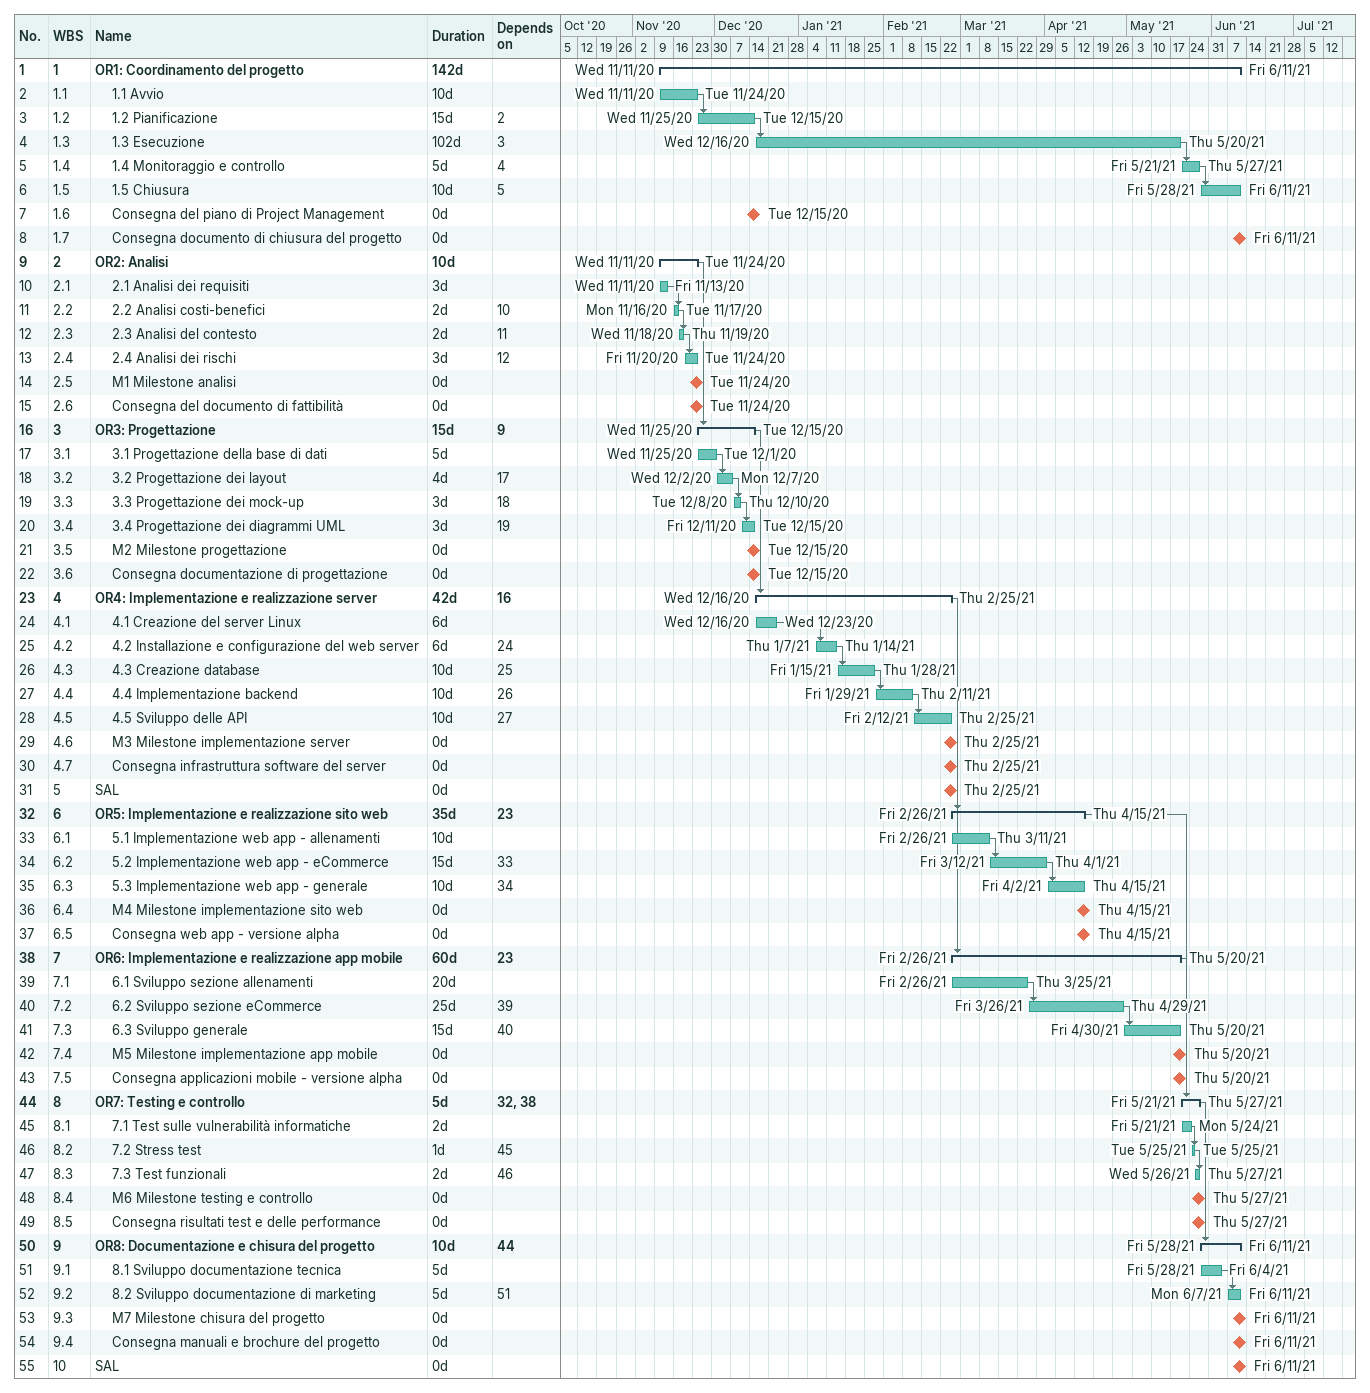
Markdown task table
| ID | WBS | Task | Duration | Start | Finish | Predecessors |
|---|---|---|---|---|---|---|
| 1 | 1 | **OR1: Coordinamento del progetto** | 142d | 2020-11-11 | 2021-06-11 |  |
| 2 | 1.1 | 1.1 Avvio | 10d | 2020-11-11 | 2020-11-24 |  |
| 3 | 1.2 | 1.2 Pianificazione | 15d | 2020-11-25 | 2020-12-15 | 2 |
| 4 | 1.3 | 1.3 Esecuzione | 102d | 2020-12-16 | 2021-05-20 | 3 |
| 5 | 1.4 | 1.4 Monitoraggio e controllo | 5d | 2021-05-21 | 2021-05-27 | 4 |
| 6 | 1.5 | 1.5 Chiusura | 10d | 2021-05-28 | 2021-06-11 | 5 |
| 7 | 1.6 | Consegna del piano di Project Management | 0d | 2020-12-15 | 2020-12-15 |  |
| 8 | 1.7 | Consegna documento di chiusura del progetto | 0d | 2021-06-11 | 2021-06-11 |  |
| 9 | 2 | **OR2: Analisi** | 10d | 2020-11-11 | 2020-11-24 |  |
| 10 | 2.1 | 2.1 Analisi dei requisiti | 3d | 2020-11-11 | 2020-11-13 |  |
| 11 | 2.2 | 2.2 Analisi costi-benefici | 2d | 2020-11-16 | 2020-11-17 | 10 |
| 12 | 2.3 | 2.3 Analisi del contesto | 2d | 2020-11-18 | 2020-11-19 | 11 |
| 13 | 2.4 | 2.4 Analisi dei rischi | 3d | 2020-11-20 | 2020-11-24 | 12 |
| 14 | 2.5 | M1 Milestone analisi | 0d | 2020-11-24 | 2020-11-24 |  |
| 15 | 2.6 | Consegna del documento di fattibilità | 0d | 2020-11-24 | 2020-11-24 |  |
| 16 | 3 | **OR3: Progettazione** | 15d | 2020-11-25 | 2020-12-15 | 9 |
| 17 | 3.1 | 3.1 Progettazione della base di dati | 5d | 2020-11-25 | 2020-12-01 |  |
| 18 | 3.2 | 3.2 Progettazione dei layout | 4d | 2020-12-02 | 2020-12-07 | 17 |
| 19 | 3.3 | 3.3 Progettazione dei mock-up | 3d | 2020-12-08 | 2020-12-10 | 18 |
| 20 | 3.4 | 3.4 Progettazione dei diagrammi UML | 3d | 2020-12-11 | 2020-12-15 | 19 |
| 21 | 3.5 | M2 Milestone progettazione | 0d | 2020-12-15 | 2020-12-15 |  |
| 22 | 3.6 | Consegna documentazione di progettazione | 0d | 2020-12-15 | 2020-12-15 |  |
| 23 | 4 | **OR4: Implementazione e realizzazione server** | 42d | 2020-12-16 | 2021-02-25 | 16 |
| 24 | 4.1 | 4.1 Creazione del server Linux | 6d | 2020-12-16 | 2020-12-23 |  |
| 25 | 4.2 | 4.2 Installazione e configurazione del web server | 6d | 2021-01-07 | 2021-01-14 | 24 |
| 26 | 4.3 | 4.3 Creazione database | 10d | 2021-01-15 | 2021-01-28 | 25 |
| 27 | 4.4 | 4.4 Implementazione backend | 10d | 2021-01-29 | 2021-02-11 | 26 |
| 28 | 4.5 | 4.5 Sviluppo delle API | 10d | 2021-02-12 | 2021-02-25 | 27 |
| 29 | 4.6 | M3 Milestone implementazione server | 0d | 2021-02-25 | 2021-02-25 |  |
| 30 | 4.7 | Consegna infrastruttura software del server | 0d | 2021-02-25 | 2021-02-25 |  |
| 31 | 5 | SAL | 0d | 2021-02-25 | 2021-02-25 |  |
| 32 | 6 | **OR5: Implementazione e realizzazione sito web** | 35d | 2021-02-26 | 2021-04-15 | 23 |
| 33 | 6.1 | 5.1 Implementazione web app - allenamenti | 10d | 2021-02-26 | 2021-03-11 |  |
| 34 | 6.2 | 5.2 Implementazione web app - eCommerce | 15d | 2021-03-12 | 2021-04-01 | 33 |
| 35 | 6.3 | 5.3 Implementazione web app - generale | 10d | 2021-04-02 | 2021-04-15 | 34 |
| 36 | 6.4 | M4 Milestone implementazione sito web | 0d | 2021-04-15 | 2021-04-15 |  |
| 37 | 6.5 | Consegna web app - versione alpha | 0d | 2021-04-15 | 2021-04-15 |  |
| 38 | 7 | **OR6: Implementazione e realizzazione app mobile** | 60d | 2021-02-26 | 2021-05-20 | 23 |
| 39 | 7.1 | 6.1 Sviluppo sezione allenamenti | 20d | 2021-02-26 | 2021-03-25 |  |
| 40 | 7.2 | 6.2 Sviluppo sezione eCommerce | 25d | 2021-03-26 | 2021-04-29 | 39 |
| 41 | 7.3 | 6.3 Sviluppo generale | 15d | 2021-04-30 | 2021-05-20 | 40 |
| 42 | 7.4 | M5 Milestone implementazione app mobile | 0d | 2021-05-20 | 2021-05-20 |  |
| 43 | 7.5 | Consegna applicazioni mobile - versione alpha | 0d | 2021-05-20 | 2021-05-20 |  |
| 44 | 8 | **OR7: Testing e controllo** | 5d | 2021-05-21 | 2021-05-27 | 32, 38 |
| 45 | 8.1 | 7.1 Test sulle vulnerabilità informatiche | 2d | 2021-05-21 | 2021-05-24 |  |
| 46 | 8.2 | 7.2 Stress test | 1d | 2021-05-25 | 2021-05-25 | 45 |
| 47 | 8.3 | 7.3 Test funzionali | 2d | 2021-05-26 | 2021-05-27 | 46 |
| 48 | 8.4 | M6 Milestone testing e controllo | 0d | 2021-05-27 | 2021-05-27 |  |
| 49 | 8.5 | Consegna risultati test e delle performance | 0d | 2021-05-27 | 2021-05-27 |  |
| 50 | 9 | **OR8: Documentazione e chisura del progetto** | 10d | 2021-05-28 | 2021-06-11 | 44 |
| 51 | 9.1 | 8.1 Sviluppo documentazione tecnica | 5d | 2021-05-28 | 2021-06-04 |  |
| 52 | 9.2 | 8.2 Sviluppo documentazione di marketing | 5d | 2021-06-07 | 2021-06-11 | 51 |
| 53 | 9.3 | M7 Milestone chisura del progetto | 0d | 2021-06-11 | 2021-06-11 |  |
| 54 | 9.4 | Consegna manuali e brochure del progetto | 0d | 2021-06-11 | 2021-06-11 |  |
| 55 | 10 | SAL | 0d | 2021-06-11 | 2021-06-11 |  |
